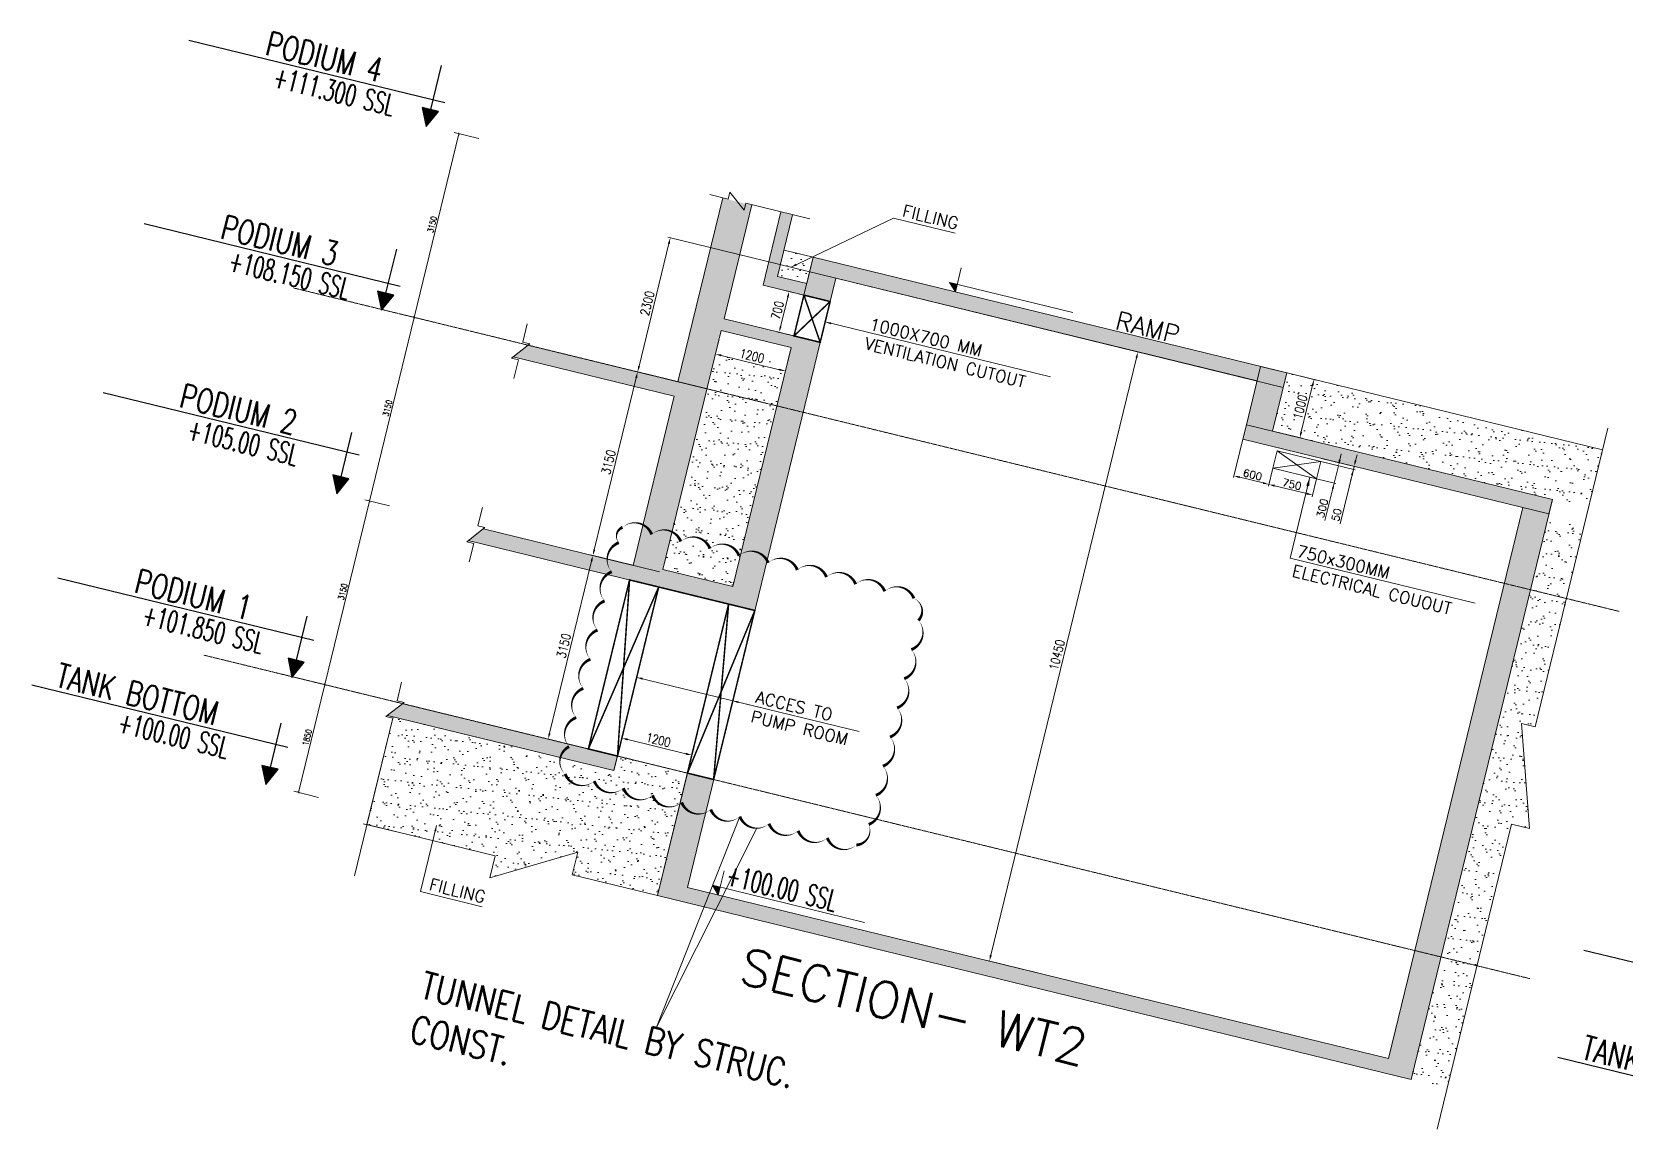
# Model space of a CAD drawing. Header units: millimetres. Extents: x -414464 to 1686, y -90036 to 108605.
# Drawn here: x -47228 to -20676, y 3519 to 21808 of the extents above; entities that cross this region are included whole.
import ezdxf

# ---------------------------------------------------------------- set-up
doc = ezdxf.new("R2010")
doc.units = ezdxf.units.MM
doc.header["$LTSCALE"] = 1000
doc.header["$MEASUREMENT"] = 0
for name, pattern in [('( Hidden )', [0.375, 0.25, -0.125]), ('AUDIT_D_120904163729-0', [0]), ('DASHED', [0.75, 0.5, -0.25]), ('DASHED2', [0.375, 0.25, -0.125])]:
    doc.linetypes.add(name, pattern=pattern)
doc.layers.get('0').update_dxf_attribs({"linetype": 'AUDIT_D_120904163729-0'})
for name, color, linetype, lineweight in [('a-Text', 4, 'Continuous', 0), ('UBSCPL - EL - DUCT', 1, 'Continuous', 18), ('UBSCPL - EL - DUCT TEXT', 1, 'Continuous', 18), ('URJA-PL-SUMP', 34, 'Continuous', 18), ('URJA-PL-UG TANK', 7, 'AUDIT_D_120904163729-0', 18), ('URJA-PL-UGT', 3, 'Continuous', 18), ('URJA-PL-UGT Text', 224, 'Continuous', 18), ('URJA-VENTILATION CUTOUT', 6, 'Continuous', 5), ('URJA-VENTILATION CUTOUT TEXT', 6, 'Continuous', 5)]:
    doc.layers.add(name, color=color, linetype=linetype, lineweight=lineweight)
for name, color, linetype in [('A-WALL HATCH', 8, 'Continuous'), ('B-AR-ANNO-E DECK FLOOR$0$a-text', 4, 'Continuous'), ('LEVEL', 7, 'Continuous')]:
    doc.layers.add(name, color=color, linetype=linetype)
doc.styles.add('B-AR-ANNO-E DECK FLOOR$0$DIMTEXT', font='SIMPLEX.shx', dxfattribs={"width": 0.75})
doc.styles.add('DIM150', font='SIMPLEX.shx', dxfattribs={"width": 0.6})
doc.styles.add('SW-TEXT-1', font='romans.shx')
doc.styles.add('text-cmn', font='romans.shx', dxfattribs={"width": 0.8})
doc.styles.add('URJA', font='romans.shx', dxfattribs={"width": 0.8})
doc.dimstyles.new('DIM 1-50', dxfattribs={"dimscale": 40, "dimtxt": 2.5, "dimasz": 1, "dimexe": 2, "dimexo": 2, "dimtad": 1, "dimdec": 0, "dimdsep": 46, "dimtxsty": 'text-cmn', "dimblk": 'ARCHTICK', "dimcen": 2, "dimclrd": 5, "dimclre": 5, "dimclrt": 7, "dimadec": 0, "dimazin": 0, "dimtfac": 1, "dimtdec": 0, "dimtix": 1, "dimtmove": 0, "dimatfit": 3, "dimfxl": 2, "dimlwd": -1, "dimlwe": -1, "dimarcsym": 0})
doc.dimstyles.new('UBSCPL - DIM', dxfattribs={"dimtxt": 125, "dimasz": 100, "dimexe": 30, "dimexo": 0, "dimgap": 30, "dimtad": 1, "dimdec": 0, "dimzin": 0, "dimdsep": 46, "dimtxsty": 'SW-TEXT-1', "dimcen": 0, "dimdle": 100, "dimclrd": 256, "dimclre": 256, "dimclrt": 256, "dimadec": 0, "dimazin": 0, "dimtfac": 1, "dimtdec": 0, "dimtofl": 0, "dimtmove": 1, "dimatfit": 0, "dimfxl": 1, "dimtolj": 1, "dimtzin": 0, "dimlwd": -1, "dimlwe": -1, "dimarcsym": 1})
doc.dimstyles.new('URJA PL DIM', dxfattribs={"dimtxt": 150, "dimasz": 100, "dimexe": 40, "dimexo": 30, "dimgap": 40, "dimtad": 1, "dimdec": 0, "dimzin": 0, "dimdsep": 46, "dimtxsty": 'URJA', "dimcen": 0.09, "dimclrd": 7, "dimclre": 7, "dimclrt": 7, "dimadec": 0, "dimazin": 0, "dimtfac": 1, "dimtdec": 0, "dimtofl": 0, "dimtmove": 1, "dimatfit": 0, "dimfxl": 1, "dimtolj": 1, "dimtzin": 0, "dimlwd": -1, "dimlwe": -1, "dimarcsym": 0})

# ---------------------------------------------------------------- blocks, each defined once
blk = doc.blocks.new('*D279')
at = {"layer": 'URJA-PL-UGT', "color": 7, "transparency": 16777216}
for p, q in [((-37389, 10037), (-37380, 10075)), ((-36320, 9776), (-37292, 10012)), ((-36223, 9752), (-36214, 9791))]:
    blk.add_line(p, q, dxfattribs=at)
at = {"layer": 'URJA-PL-UGT', "color": 7, "linetype": 'ByBlock', "transparency": 16777216}
for points in [[(-37288, 10029), (-37296, 9996), (-37389, 10036)], [(-36317, 9792), (-36324, 9759), (-36223, 9752)]]:
    blk.add_solid(points, dxfattribs=at)
at = {"layer": 'URJA-PL-UGT', "color": 7, "linetype": 'ByBlock', "transparency": 16777216, "insert": (-36779, 10006), "char_height": 150, "attachment_point": 5, "rotation": 346.2957, "style": 'URJA'}
blk.add_mtext('\\A1;1200', dxfattribs=at)
blk = doc.blocks.new('*D280')
at = {"layer": 'URJA-PL-UGT', "color": 7, "transparency": 16777216}
for p, q in [((-33617, 17652), (-36620, 18384)), ((-37103, 16237), (-36605, 18278)), ((-35738, 15802), (-37165, 16150))]:
    blk.add_line(p, q, dxfattribs=at)
at = {"layer": 'URJA-PL-UGT', "color": 7, "linetype": 'ByBlock', "transparency": 16777216}
for points in [[(-36621, 18281), (-36589, 18274), (-36581, 18375)], [(-37119, 16241), (-37086, 16233), (-37126, 16140)]]:
    blk.add_solid(points, dxfattribs=at)
at = {"layer": 'URJA-PL-UGT', "color": 7, "linetype": 'ByBlock', "transparency": 16777216, "insert": (-36966, 17285), "char_height": 150, "attachment_point": 5, "rotation": 76.2957, "style": 'URJA'}
blk.add_mtext('\\A1;2300', dxfattribs=at)
blk = doc.blocks.new('*D281')
at = {"layer": 'URJA-PL-UGT', "color": 7, "transparency": 16777216}
for p, q in [((-37231, 12923), (-37912, 13089)), ((-37896, 12983), (-38595, 10117)), ((-37219, 9678), (-38658, 10029))]:
    blk.add_line(p, q, dxfattribs=at)
at = {"layer": 'URJA-PL-UGT', "color": 7, "linetype": 'ByBlock', "transparency": 16777216}
for points in [[(-37913, 12987), (-37880, 12979), (-37873, 13080)], [(-38611, 10121), (-38579, 10113), (-38619, 10020)]]:
    blk.add_solid(points, dxfattribs=at)
at = {"layer": 'URJA-PL-UGT', "color": 7, "linetype": 'ByBlock', "transparency": 16777216, "insert": (-38358, 11577), "char_height": 150, "attachment_point": 5, "rotation": 76.2957, "style": 'URJA'}
blk.add_mtext('\\A1;3150', dxfattribs=at)
blk = doc.blocks.new('*D282')
at = {"layer": 'URJA-PL-UGT', "color": 7, "transparency": 16777216}
for p, q in [((-37849, 13177), (-37150, 16043)), ((-35738, 15802), (-37165, 16150)), ((-36763, 12809), (-37911, 13089))]:
    blk.add_line(p, q, dxfattribs=at)
at = {"layer": 'URJA-PL-UGT', "color": 7, "linetype": 'ByBlock', "transparency": 16777216}
for points in [[(-37166, 16047), (-37134, 16039), (-37126, 16140)], [(-37865, 13181), (-37833, 13173), (-37873, 13080)]]:
    blk.add_solid(points, dxfattribs=at)
at = {"layer": 'URJA-PL-UGT', "color": 7, "linetype": 'ByBlock', "transparency": 16777216, "insert": (-37611, 14637), "char_height": 150, "attachment_point": 5, "rotation": 76.2957, "style": 'URJA'}
blk.add_mtext('\\A1;3150', dxfattribs=at)
blk = doc.blocks.new('*D283')
at = {"layer": 'URJA-PL-UGT', "color": 7, "transparency": 16777216}
for p, q in [((-27986, 16279), (-28823, 16483)), ((-28808, 16376), (-31236, 6418)), ((-30461, 6126), (-31299, 6330))]:
    blk.add_line(p, q, dxfattribs=at)
at = {"layer": 'URJA-PL-UGT', "color": 7, "linetype": 'ByBlock', "transparency": 16777216}
for points in [[(-28824, 16380), (-28792, 16372), (-28784, 16473)], [(-31253, 6422), (-31220, 6414), (-31260, 6321)]]:
    blk.add_solid(points, dxfattribs=at)
at = {"layer": 'URJA-PL-UGT', "color": 7, "linetype": 'ByBlock', "transparency": 16777216, "insert": (-30134, 11424), "char_height": 150, "attachment_point": 5, "rotation": 76.2957, "style": 'URJA'}
blk.add_mtext('\\A1;10450', dxfattribs=at)
blk = doc.blocks.new('*D284')
at = {"layer": 'URJA-PL-UGT', "color": 7, "transparency": 16777216}
for p, q in [((-34623, 17383), (-34742, 16897)), ((-34383, 17427), (-34639, 17489)), ((-34549, 16747), (-34804, 16809))]:
    blk.add_line(p, q, dxfattribs=at)
at = {"layer": 'URJA-PL-UGT', "color": 7, "linetype": 'ByBlock', "transparency": 16777216}
for points in [[(-34640, 17387), (-34607, 17379), (-34600, 17480)], [(-34758, 16901), (-34726, 16893), (-34766, 16800)]]:
    blk.add_solid(points, dxfattribs=at)
at = {"layer": 'URJA-PL-UGT', "color": 7, "linetype": 'ByBlock', "transparency": 16777216, "insert": (-34794, 17167), "char_height": 150, "attachment_point": 5, "rotation": 76.2957, "style": 'URJA'}
blk.add_mtext('\\A1;700', dxfattribs=at)
blk = doc.blocks.new('*D285')
at = {"layer": 'URJA-PL-UGT', "color": 7, "transparency": 16777216}
for p, q in [((-35772, 16668), (-35838, 16399)), ((-34574, 16516), (-34672, 16115)), ((-35731, 16414), (-34759, 16177))]:
    blk.add_line(p, q, dxfattribs=at)
at = {"layer": 'URJA-PL-UGT', "color": 7, "linetype": 'ByBlock', "transparency": 16777216}
for points in [[(-35727, 16430), (-35735, 16398), (-35828, 16438)], [(-34755, 16193), (-34763, 16161), (-34662, 16154)]]:
    blk.add_solid(points, dxfattribs=at)
at = {"layer": 'URJA-PL-UGT', "color": 7, "linetype": 'ByBlock', "transparency": 16777216, "insert": (-35218, 16407), "char_height": 150, "attachment_point": 5, "rotation": 346.2957, "style": 'URJA'}
blk.add_mtext('\\A1;1200', dxfattribs=at)
blk = doc.blocks.new('*D262')
at = {"layer": 'UBSCPL - EL - DUCT TEXT', "transparency": 16777216}
for p, q in [((-26535, 14535), (-26608, 14236)), ((-25807, 14358), (-25880, 14058)), ((-26504, 14242), (-25970, 14111))]:
    blk.add_line(p, q, dxfattribs=at)
at = {"layer": 'UBSCPL - EL - DUCT TEXT', "linetype": 'Continuous', "transparency": 16777216}
for points in [[(-26500, 14258), (-26508, 14225), (-26601, 14265)], [(-25966, 14128), (-25974, 14095), (-25872, 14088)]]:
    blk.add_solid(points, dxfattribs=at)
at = {"layer": 'UBSCPL - EL - DUCT TEXT', "linetype": 'Continuous', "transparency": 16777216, "insert": (-26215, 14266), "char_height": 125, "attachment_point": 5, "rotation": 346.2957, "style": 'SW-TEXT-1'}
blk.add_mtext('\\A1;750', dxfattribs=at)
blk = doc.blocks.new('*D263')
at = {"layer": 'UBSCPL - EL - DUCT TEXT', "transparency": 16777216}
for p, q in [((-27035, 15018), (-27191, 14378)), ((-26698, 14289), (-27087, 14384)), ((-26535, 14535), (-26608, 14236))]:
    blk.add_line(p, q, dxfattribs=at)
at = {"layer": 'UBSCPL - EL - DUCT TEXT', "linetype": 'Continuous', "transparency": 16777216}
for points in [[(-27083, 14400), (-27091, 14368), (-27184, 14407)], [(-26694, 14305), (-26702, 14273), (-26601, 14265)]]:
    blk.add_solid(points, dxfattribs=at)
at = {"layer": 'UBSCPL - EL - DUCT TEXT', "linetype": 'Continuous', "transparency": 16777216, "insert": (-26871, 14426), "char_height": 125, "attachment_point": 5, "rotation": 346.2957, "style": 'SW-TEXT-1'}
blk.add_mtext('\\A1;600', dxfattribs=at)
blk = doc.blocks.new('*D264')
at = {"layer": 'UBSCPL - EL - DUCT TEXT', "transparency": 16777216}
for p, q in [((-25736, 14649), (-25161, 14509)), ((-25724, 14698), (-25150, 14558)), ((-25155, 14662), (-25131, 14759)), ((-25412, 13609), (-25191, 14516)), ((-25214, 14419), (-25238, 14322)), ((-25191, 14516), (-25179, 14565))]:
    blk.add_line(p, q, dxfattribs=at)
at = {"layer": 'UBSCPL - EL - DUCT TEXT', "linetype": 'Continuous', "transparency": 16777216}
for points in [[(-25171, 14666), (-25139, 14658), (-25179, 14565)], [(-25231, 14423), (-25198, 14415), (-25191, 14516)]]:
    blk.add_solid(points, dxfattribs=at)
at = {"layer": 'UBSCPL - EL - DUCT TEXT', "linetype": 'Continuous', "transparency": 16777216, "insert": (-25471, 13758), "char_height": 125, "attachment_point": 5, "rotation": 76.2957, "style": 'SW-TEXT-1'}
blk.add_mtext('\\A1;50', dxfattribs=at)
blk = doc.blocks.new('*D265')
at = {"layer": 'UBSCPL - EL - DUCT TEXT', "transparency": 16777216}
for p, q in [((-25736, 14649), (-25412, 14570)), ((-25417, 14675), (-25394, 14772)), ((-25807, 14358), (-25483, 14279)), ((-25441, 14577), (-25512, 14286)), ((-25665, 13661), (-25512, 14286)), ((-25536, 14189), (-25560, 14092))]:
    blk.add_line(p, q, dxfattribs=at)
at = {"layer": 'UBSCPL - EL - DUCT TEXT', "linetype": 'Continuous', "transparency": 16777216}
for points in [[(-25434, 14678), (-25401, 14671), (-25441, 14577)], [(-25552, 14193), (-25520, 14185), (-25512, 14286)]]:
    blk.add_solid(points, dxfattribs=at)
at = {"layer": 'UBSCPL - EL - DUCT TEXT', "linetype": 'Continuous', "transparency": 16777216, "insert": (-25709, 13868), "char_height": 125, "attachment_point": 5, "rotation": 76.2957, "style": 'SW-TEXT-1'}
blk.add_mtext('\\A1;300', dxfattribs=at)
blk = doc.blocks.new('*D266')
at = {"layer": 'URJA-PL-UGT', "color": 7, "transparency": 16777216}
for p, q in [((-26273, 16118), (-25808, 16005)), ((-26061, 15140), (-25871, 15917)), ((-26510, 15147), (-26045, 15033))]:
    blk.add_line(p, q, dxfattribs=at)
at = {"layer": 'URJA-PL-UGT', "color": 7, "linetype": 'ByBlock', "transparency": 16777216}
for points in [[(-25887, 15921), (-25855, 15913), (-25847, 16014)], [(-26077, 15144), (-26044, 15136), (-26084, 15043)]]:
    blk.add_solid(points, dxfattribs=at)
at = {"layer": 'URJA-PL-UGT', "color": 7, "linetype": 'ByBlock', "transparency": 16777216, "insert": (-26078, 15556), "char_height": 150, "attachment_point": 5, "rotation": 76.2957, "style": 'URJA'}
blk.add_mtext('\\A1;1000', dxfattribs=at)
blk = doc.blocks.new('_ArchTick')
at = {"color": 0, "linetype": 'ByBlock', "const_width": 0.15}
blk.add_lwpolyline([(-0.5, -0.5), (0.5, 0.5)], dxfattribs=at)
blk = doc.blocks.new('*D267')
at = {"layer": 'URJA-PL-SUMP', "color": 5, "transparency": 16777216}
for p, q in [((-42344, 10928), (-42783, 9131)), ((-42011, 10847), (-42422, 10947)), ((-42449, 9049), (-42860, 9150))]:
    blk.add_line(p, q, dxfattribs=at)
at = {"layer": 'URJA-PL-SUMP', "color": 5, "transparency": 16777216, "xscale": 40, "yscale": 40, "zscale": 40}
for p, rotation in [((-42344, 10928), 76.29574198095466), ((-42783, 9131), 256.2957419809547)]:
    blk.add_blockref('_ArchTick', p, dxfattribs=dict(at, rotation=rotation))
at = {"layer": 'URJA-PL-SUMP', "color": 7, "transparency": 16777216, "insert": (-42636, 10047), "char_height": 100, "attachment_point": 5, "rotation": 76.2957, "style": 'text-cmn'}
blk.add_mtext('1850', dxfattribs=at)
blk = doc.blocks.new('*D268')
at = {"layer": 'URJA-PL-SUMP', "color": 5, "transparency": 16777216}
for p, q in [((-42344, 10928), (-41598, 13988)), ((-41265, 13907), (-41676, 14007)), ((-42011, 10847), (-42422, 10947))]:
    blk.add_line(p, q, dxfattribs=at)
at = {"layer": 'URJA-PL-SUMP', "color": 5, "transparency": 16777216, "xscale": 40, "yscale": 40, "zscale": 40}
for p, rotation in [((-41598, 13988), 76.29574198095467), ((-42344, 10928), 256.2957419809547)]:
    blk.add_blockref('_ArchTick', p, dxfattribs=dict(at, rotation=rotation))
at = {"layer": 'URJA-PL-SUMP', "color": 7, "transparency": 16777216, "insert": (-42044, 12476), "char_height": 100, "attachment_point": 5, "rotation": 76.2957, "style": 'text-cmn'}
blk.add_mtext('3150', dxfattribs=at)
blk = doc.blocks.new('*D269')
at = {"layer": 'URJA-PL-SUMP', "color": 5, "transparency": 16777216}
for p, q in [((-40852, 17049), (-41598, 13988)), ((-40519, 16967), (-40930, 17068)), ((-41265, 13907), (-41676, 14007))]:
    blk.add_line(p, q, dxfattribs=at)
at = {"layer": 'URJA-PL-SUMP', "color": 5, "transparency": 16777216, "xscale": 40, "yscale": 40, "zscale": 40}
for p, rotation in [((-40852, 17049), 76.29574198095466), ((-41598, 13988), 256.2957419809547)]:
    blk.add_blockref('_ArchTick', p, dxfattribs=dict(at, rotation=rotation))
at = {"layer": 'URJA-PL-SUMP', "color": 7, "transparency": 16777216, "insert": (-41298, 15536), "char_height": 100, "attachment_point": 5, "rotation": 76.2957, "style": 'text-cmn'}
blk.add_mtext('3150', dxfattribs=at)
blk = doc.blocks.new('*D270')
at = {"layer": 'URJA-PL-SUMP', "color": 5, "transparency": 16777216}
for p, q in [((-40852, 17049), (-40106, 20109)), ((-39772, 20028), (-40183, 20128)), ((-40519, 16967), (-40930, 17068))]:
    blk.add_line(p, q, dxfattribs=at)
at = {"layer": 'URJA-PL-SUMP', "color": 5, "transparency": 16777216, "xscale": 40, "yscale": 40, "zscale": 40}
for p, rotation in [((-40106, 20109), 76.29574198095467), ((-40852, 17049), 256.2957419809547)]:
    blk.add_blockref('_ArchTick', p, dxfattribs=dict(at, rotation=rotation))
at = {"layer": 'URJA-PL-SUMP', "color": 7, "transparency": 16777216, "insert": (-40552, 18597), "char_height": 100, "attachment_point": 5, "rotation": 76.2957, "style": 'text-cmn'}
blk.add_mtext('3150', dxfattribs=at)

msp = doc.modelspace()

# ---------------------------------------------------------------- hatches: boundary and pattern name
at = {"layer": 'A-WALL HATCH'}
h = msp.add_hatch(dxfattribs=at)
h.set_pattern_fill('ANSI31', color=256)
h.set_pattern_definition([(31.29574198, (-183768.23306, -166237.52254), (-0.06493195126, 0.106812179574), [])])
h.paths.add_polyline_path([(-34543.2, 18752.5), (-34737.5, 18799.9), (-35033.6, 17585.5), (-34353.5, 17419.7), (-34306.1, 17614), (-34791.9, 17732.5)])
at = {"layer": 'LEVEL'}
for points in [[(-40717.9, 20547.4), (-40447.1, 20481.4), (-40652.3, 20228.1)], [(-41463.9, 17487), (-41193.1, 17421), (-41398.3, 17167.7)], [(-42209.8, 14426.6), (-41939.1, 14360.6), (-42144.3, 14107.3)], [(-42955.8, 11366.2), (-42685.1, 11300.2), (-42890.2, 11046.9)], [(-43390.8, 9582.3), (-43120.1, 9516.3), (-43325.2, 9263)]]:
    msp.add_hatch(color=2, dxfattribs=at).paths.add_polyline_path(points)
at = {"layer": 'URJA-PL-UG TANK', "linetype": 'ByBlock'}
h = msp.add_hatch(color=8, dxfattribs=at)
h.dxf.hatch_style = 1
h.paths.add_polyline_path([(-34353.5, 17419.7), (-33916.3, 17313.1), (-33821.6, 17701.7), (-26361.2, 15882.5), (-26301.9, 16125.3), (-34199.5, 18051.2)])
h.paths.add_polyline_path([(-34082.2, 16633), (-34519.4, 16739.6), (-35538.1, 12562), (-36703.9, 12846.3), (-35732.6, 16829.6), (-34566.7, 16545.3), (-34519.4, 16739.6), (-35685.2, 17023.9), (-35223.2, 18918.3), (-35709, 19036.8), (-36455.3, 15976.5), (-38952.1, 16585.4), (-39204.1, 16389.5), (-36514.5, 15733.7), (-37201.5, 12916.2), (-39698.4, 13525.1), (-39950.4, 13329.2), (-35609.1, 12270.6), (-35172, 12164)])
h = msp.add_hatch(color=8, dxfattribs=at)
h.dxf.hatch_style = 1
h.paths.add_polyline_path([(-31925, 17632.9), (-31796.3, 17601.5), (-31827.7, 17472.8)])
h = msp.add_hatch(color=8, dxfattribs=at)
h.dxf.hatch_style = 1
h.paths.add_polyline_path([(-26739.1, 16232), (-26976, 15260.4), (-26538.9, 15153.8), (-26301.9, 16125.3)])
h.paths.add_polyline_path([(-26976, 15260.4), (-21870.6, 14015.5), (-21929.9, 13772.6), (-27035.3, 15017.5)])
h = msp.add_hatch(color=8, dxfattribs=at)
h.dxf.hatch_style = 1
h.paths.add_polyline_path([(-21929.9, 13772.6), (-22367.1, 13879.2), (-24309.7, 5912.6), (-23872.5, 5806)])
h = msp.add_hatch(color=8, dxfattribs=at)
h.dxf.hatch_style = 1
h.paths.add_polyline_path([(-37521.2, 9494.5), (-37462, 9737.4), (-41046.1, 10611.4), (-41298.1, 10415.5)])
h = msp.add_hatch(color=8, dxfattribs=at)
h.dxf.hatch_style = 1
h.paths.add_polyline_path([(-23872.5, 5806), (-24309.7, 5912.6), (-24605.9, 4698.2), (-32642.4, 6657.9), (-32865.8, 6712.4), (-36297.3, 7549.2), (-35859, 9346.5), (-36296.2, 9453.1), (-36793.7, 7412.9), (-24227.9, 4348.7)])
h = msp.add_hatch(color=8, dxfattribs=at)
h.dxf.hatch_style = 1
h.paths.add_polyline_path([(-35878.4, 7583.4), (-35749.6, 7552), (-35781, 7423.3)])
at = {"layer": 'URJA-PL-UGT'}
h = msp.add_hatch(dxfattribs=at)
h.set_pattern_fill('AR-SAND', color=31, scale=150, angle=-13.70426)
h.set_pattern_definition([(23.79574, (-32243.82, 59036.83), (59.2927, 283.0341), [0, -228, 0, -255, 0, -243.75]), (353.7957, (-32243.82, 59036.83), (358.1984, 348.3788), [0, -123, 0, -205.5, 0, -78.75]), (313.79574, (-32423.07, 59080.54), (454.0241, -109.8412), [0, -75, 0, -270, 0, -352.5]), (303.7957, (-32423.07, 59080.54), (469.2716, 21.076), [0, -37.5, 0, -177, 0, -202.5])])
h.paths.add_polyline_path([(-34199.5, 18051.2), (-34685.3, 18169.6), (-34791.9, 17732.5), (-34306.1, 17614)])
h = msp.add_hatch(dxfattribs=at)
h.set_pattern_fill('AR-SAND', color=31, scale=150, angle=-13.70426)
h.set_pattern_definition([(23.79574, (-34682.03, 179855.26), (59.29267, 283.03407), [0, -228, 0, -255, 0, -243.75]), (353.79574, (-34682.03, 179855.26), (358.1984, 348.3788), [0, -123, 0, -205.5, 0, -78.75]), (313.79574, (-34861.28, 179898.97), (454.02415, -109.84117), [0, -75, 0, -270, 0, -352.5]), (303.79574, (-34861.28, 179898.97), (469.2716, 21.076), [0, -37.5, 0, -177, 0, -202.5])])
h.paths.add_polyline_path([(-35803.6, 16538.2), (-34637.8, 16253.9), (-35538.1, 12562), (-36703.9, 12846.3)])
h = msp.add_hatch(dxfattribs=at)
h.set_pattern_fill('AR-SAND', color=31, scale=150, angle=-13.70426)
h.set_pattern_definition([(23.79574, (4461.34, 225883.35), (59.29267, 283.03407), [0, -228, 0, -255, 0, -243.75]), (353.79574, (4461.34, 225883.35), (358.1984, 348.3788), [0, -123, 0, -205.5, 0, -78.75]), (313.79574, (4282.1, 225927.06), (454.02415, -109.84117), [0, -75, 0, -270, 0, -352.5]), (303.79574, (4282.1, 225927.06), (469.2716, 21.07605), [0, -37.5, 0, -177, 0, -202.5])])
h.paths.add_polyline_path([(-26538.9, 15153.8), (-21273, 13869.7), (-21036.1, 14841.3), (-26301.9, 16125.3)])
h = msp.add_hatch(dxfattribs=at)
h.set_pattern_fill('AR-SAND', color=31, scale=150, angle=-13.70426)
h.set_pattern_definition([(23.79574, (4390.26, 225591.9), (59.29267, 283.03407), [0, -228, 0, -255, 0, -243.75]), (353.79574, (4390.26, 225591.9), (358.1984, 348.3788), [0, -123, 0, -205.5, 0, -78.75]), (313.79574, (4211.02, 225635.6), (454.02415, -109.84117), [0, -75, 0, -270, 0, -352.5]), (303.79574, (4211, 225635.6), (469.2716, 21.07605), [0, -37.5, 0, -177, 0, -202.5])])
h.paths.add_polyline_path([(-21344.1, 13578.3), (-21941.7, 13724), (-24227.9, 4348.7), (-23630.3, 4203), (-22557.5, 8602.2), (-22255.3, 8528.6), (-22390.4, 10279.4), (-22162.1, 10223.7)])
h = msp.add_hatch(dxfattribs=at)
h.set_pattern_fill('AR-SAND', color=31, scale=150, angle=-13.70426)
h.set_pattern_definition([(23.795742, (3420441.28, 8587045.1), (59.2926684, 283.0340695), [0, -228, 0, -255, 0, -243.75]), (353.795742, (3420441.3, 8587045.1), (358.198418, 348.378815), [0, -123, 0, -205.5, 0, -78.75]), (313.795742, (3420262.03, 8587088.82), (454.024148, -109.841172), [0, -75, 0, -270, 0, -352.5]), (303.795742, (3420262.03, 8587088.8), (469.271574, 21.076046), [0, -37.5, 0, -177, 0, -202.5])])
edge = h.paths.add_edge_path()
edge.add_line((-40540.6, 10230.8), (-37521.2, 9494.5))
edge.add_line((-37521.2, 9494.5), (-37462, 9737.4))
edge.add_line((-37462, 9737.4), (-36296.2, 9453.1))
edge.add_line((-36296.2, 9453.1), (-36793.7, 7412.9))
edge.add_line((-36793.7, 7412.9), (-38215.4, 7759.6))
edge.add_line((-38215.4, 7759.6), (-38123.2, 8137.9))
edge.add_line((-38123.2, 8137.9), (-39593.2, 7705.4))
edge.add_line((-39593.2, 7705.4), (-39503.4, 8073.7))
edge.add_line((-39503.4, 8073.7), (-41640, 8594.7))
edge.add_line((-41640, 8594.7), (-41201.7, 10392))

# ---------------------------------------------------------------- linework, layer by layer
at = {"layer": 'LEVEL', "color": 2}
for p, q in [((-40339.4, 20625.3), (-44607.8, 21665.8)), ((-40403.6, 21248.3), (-40582.5, 20514.4)), ((-41085.4, 17564.9), (-45353.8, 18605.4)), ((-41149.6, 18187.9), (-41328.5, 17454)), ((-41771, 14752.1), (-46039.4, 15792.6)), ((-41895.6, 15127.5), (-42074.5, 14393.6)), ((-42524.1, 11662.6), (-46792.5, 12703)), ((-42641.6, 12067.1), (-42820.4, 11333.2)), ((-42959.1, 9878.6), (-47227.5, 10919.1)), ((-43076.6, 10283.2), (-43255.5, 9549.3)), ((-17080.5, 5458.1), (-21349, 6498.5)), ((-17515.6, 3674.2), (-21784, 4714.6))]:
    msp.add_line(p, q, dxfattribs=at)
for points in [[(-40447.1, 20481.4), (-40717.9, 20547.4), (-40652.3, 20228.1)], [(-41193.1, 17421), (-41463.9, 17487), (-41398.3, 17167.7)], [(-41939.1, 14360.6), (-42209.8, 14426.6), (-42144.3, 14107.3)], [(-42685.1, 11300.2), (-42955.8, 11366.2), (-42890.2, 11046.9)], [(-43120.1, 9516.3), (-43390.8, 9582.3), (-43325.2, 9263)]]:
    msp.add_lwpolyline(points, close=True, dxfattribs=at)
at = {"layer": 'UBSCPL - EL - DUCT', "linetype": 'Continuous', "elevation": 3}
msp.add_lwpolyline([(-26535.3, 14535.4), (-25806.6, 14357.7), (-25735.6, 14649.1), (-26464.2, 14826.8)], close=True, dxfattribs=at)
for points in [[(-25735.6, 14649.1), (-26535.3, 14535.4)], [(-26464.2, 14826.8), (-25806.6, 14357.7)]]:
    msp.add_lwpolyline(points, dxfattribs=at)
at = {"layer": 'URJA-PL-SUMP', "color": 7, "elevation": 3}
msp.add_lwpolyline([(-20948.3, 15201.1), (-22162.1, 10223.7), (-22390.4, 10279.4), (-22255.3, 8528.6), (-22557.5, 8602.2), (-23797, 3519.2)], dxfattribs=at)
at = {"layer": 'URJA-PL-UG TANK', "color": 8, "linetype": '( Hidden )', "ltscale": 0.05}
for p, q in [((-20756.7, 12148.4), (-42868.6, 17540.5)), ((-22249.3, 6027.8), (-44361.2, 11419.8))]:
    msp.add_line(p, q, dxfattribs=at)
at = {"layer": 'URJA-PL-UG TANK', "color": 8, "linetype": 'ByBlock'}
for points, elevation in [([(-31729.7, 17874.8), (-31827.7, 17472.8), (-31925, 17632.9), (-29870.6, 17132)], -3), ([(-31925, 17632.9), (-31796.3, 17601.5), (-31827.7, 17472.8), (-31925, 17632.9)], -3), ([(-35683, 7825.2), (-35781, 7423.3), (-35878.4, 7583.4), (-33342.6, 6965.1)], 3), ([(-35878.4, 7583.4), (-35749.6, 7552), (-35781, 7423.3), (-35878.4, 7583.4)], 3)]:
    msp.add_lwpolyline(points, dxfattribs=dict(at, elevation=elevation))
at = {"layer": 'URJA-PL-UGT', "linetype": 'ByBlock'}
msp.add_line((-36297.3, 7549.2), (-24605.9, 4698.2), dxfattribs=at)
at = {"layer": 'URJA-PL-UGT', "color": 251, "linetype": 'ByBlock', "elevation": 3}
for points in [[(-35924.4, 19097.1), (-35616.1, 19021.9), (-35587.7, 19138.1), (-35351.7, 18834.4), (-35323.4, 18950.5), (-34256.5, 18690.4)], [(-41703.5, 8610.2), (-40978.9, 8433.5), (-39503.4, 8073.7), (-39593.2, 7705.4), (-38123.2, 8137.9), (-38215.4, 7759.6), (-36793.7, 7412.9)]]:
    msp.add_lwpolyline(points, dxfattribs=at)
at = {"layer": 'URJA-PL-UGT', "linetype": 'ByBlock'}
for points, elevation in [([(-35707.2, 19044.1), (-36455.3, 15976.5)], 3), ([(-35685.2, 17023.9), (-35221.4, 18925.7)], 3), ([(-35033.6, 17585.5), (-34735.7, 18807.2)], 3), ([(-34791.9, 17732.5), (-34541.4, 18759.8)], 3), ([(-34199.5, 18051.2), (-34519.4, 16739.6)], 3), ([(-34199.5, 18051.2), (-34306.1, 17614)], 3), ([(-21036.1, 14841.3), (-34199.5, 18051.2), (-34258.8, 17808.3)], -3), ([(-36297.3, 7549.2), (-33821.6, 17701.7)], 3), ([(-34353.5, 17419.7), (-35033.6, 17585.5)], 3), ([(-34306.1, 17614), (-34791.9, 17732.5)], 3), ([(-33821.6, 17701.7), (-26798.4, 15989.1)], -3), ([(-34353.5, 17419.7), (-34472, 16933.9)], 3), ([(-34353.5, 17419.7), (-34472, 16933.9)], 3), ([(-34519.4, 16739.6), (-35685.2, 17023.9)], 3), ([(-36703.9, 12846.3), (-35732.6, 16829.6)], -3), ([(-34566.7, 16545.3), (-35732.6, 16829.6)], 3), ([(-34566.7, 16545.3), (-35538.1, 12562)], 3), ([(-36514.5, 15733.7), (-37201.5, 12916.2)], 3), ([(-24605.9, 4698.2), (-22367.1, 13879.2)], 3), ([(-24227.9, 4348.7), (-21870.6, 14015.5)], 3), ([(-37260.7, 12673.3), (-37947.8, 9855.9)], 3), ([(-37521.2, 9494.5), (-36775, 12554.9)], 3), ([(-35609.1, 12270.6), (-36793.7, 7412.9)], 3), ([(-36793.7, 7412.9), (-24227.9, 4348.7)], 3)]:
    msp.add_lwpolyline(points, dxfattribs=dict(at, elevation=elevation))
at = {"layer": 'URJA-PL-UGT', "color": 31, "elevation": 3}
for points in [[(-34199.5, 18051.2), (-34685.3, 18169.6)], [(-40540.6, 10230.8), (-37521.2, 9494.5), (-37462, 9737.4), (-36296.2, 9453.1), (-36793.7, 7412.9), (-38215.4, 7759.6), (-38123.2, 8137.9), (-39593.2, 7705.4), (-39503.4, 8073.7), (-41640, 8594.7), (-41201.7, 10392)], [(-40978.9, 8433.5), (-41703.5, 8610.2)]]:
    msp.add_lwpolyline(points, dxfattribs=at)
at = {"layer": 'URJA-PL-UGT', "linetype": 'ByBlock'}
for points in [[(-26361.2, 15882.5), (-33821.6, 17701.7)], [(-36455.3, 15976.5), (-38952.1, 16585.4)], [(-36514.5, 15733.7), (-39204.1, 16389.5)], [(-35609.1, 12270.6), (-39950.4, 13329.2)], [(-37201.5, 12916.2), (-39698.4, 13525.1)], [(-35538.1, 12562), (-36703.9, 12846.3)], [(-41298.1, 10415.5), (-37521.2, 9494.5)], [(-41046.1, 10611.4), (-37462, 9737.4)]]:
    msp.add_lwpolyline(points, dxfattribs=at)
at = {"layer": 'URJA-PL-UGT', "color": 251, "linetype": 'ByBlock'}
for points in [[(-38967.2, 16942.1), (-39042.4, 16633.8), (-38926.3, 16605.5), (-39229.9, 16369.4), (-39113.8, 16341.1), (-39189, 16032.8)], [(-39713.5, 13881.8), (-39788.7, 13573.5), (-39672.6, 13545.2), (-39976.2, 13309.1), (-39860.1, 13280.8), (-39935.3, 12972.5)], [(-41061.2, 10968.1), (-41136.4, 10659.8), (-41020.3, 10631.5), (-41323.9, 10395.5), (-41207.8, 10367.1), (-41848.7, 7738.7)]]:
    msp.add_lwpolyline(points, dxfattribs=at)
at = {"layer": 'URJA-PL-UGT', "linetype": 'ByBlock', "elevation": 3}
for points in [[(-26739.1, 16232), (-26976, 15260.4), (-26538.9, 15153.8), (-26301.9, 16125.3)], [(-26976, 15260.4), (-21870.6, 14015.5), (-21929.9, 13772.6), (-27035.3, 15017.5)]]:
    msp.add_lwpolyline(points, close=True, dxfattribs=at)
at = {"layer": 'URJA-PL-UGT', "color": 2}
msp.add_lwpolyline([(-37377.7, 13549.5, 0, 50, -0.5205671), (-36891.9, 13431.1, 0, 50, -0.5205671), (-36406.1, 13312.6, 0, 50, -0.5205671), (-35920.4, 13194.2, 0, 50, -0.5205671), (-35434.6, 13075.7, 0, 50, -0.5205671), (-34948.8, 12957.3, 0, 50, -0.5205671), (-34463.1, 12838.8, 0, 50, -0.5205671), (-33977.3, 12720.4, 0, 50, -0.5205671), (-33491.5, 12601.9, 0, 50, -0.5205671), (-33005.8, 12483.4, 0, 50, -0.5205671), (-32520, 12365, 0, 50, -0.5205671), (-32443.8, 11997.6, 0, 50, -0.5205671), (-32562.3, 11511.8, 0, 50, -0.5205671), (-32680.7, 11026, 0, 50, -0.5205671), (-32799.2, 10540.3, 0, 50, -0.5205671), (-32917.6, 10054.5, 0, 50, -0.5205671), (-33036.1, 9568.7, 0, 50, -0.5205671), (-33154.5, 9083, 0, 50, -0.5205671), (-33273, 8597.2, 0, 50, -0.5205671), (-33478.6, 8254.7, 0, 50, -0.5205671), (-33964.3, 8373.2, 0, 50, -0.5205671), (-34450.1, 8491.6, 0, 50, -0.5205671), (-34935.8, 8610.1, 0, 50, -0.5205671), (-35421.6, 8728.5, 0, 50, -0.5205671), (-35907.4, 8847, 0, 50, -0.5205671), (-36393.1, 8965.4, 0, 50, -0.5205671), (-36878.9, 9083.9, 0, 50, -0.5205671), (-37364.7, 9202.4, 0, 50, -0.5205671), (-37850.4, 9320.8, 0, 50, -0.5205671), (-38336.2, 9439.3, 0, 50, -0.5205671), (-38269.1, 9893.8, 0, 50, -0.5205671), (-38150.7, 10379.6, 0, 50, -0.5205671), (-38032.2, 10865.3, 0, 50, -0.5205671), (-37913.7, 11351.1, 0, 50, -0.5205671), (-37795.3, 11836.9, 0, 50, -0.5205671), (-37676.8, 12322.6, 0, 50, -0.5205671), (-37558.4, 12808.4, 0, 50, -0.5205671), (-37439.9, 13294.2, 0, 50, -0.5205671)], format="xyseb", close=True, dxfattribs=at)
at = {"layer": 'URJA-PL-UGT', "color": 5, "linetype": 'DASHED2', "ltscale": 1000, "const_width": 25}
msp.add_lwpolyline([(-37260.7, 12673.3), (-36775, 12554.9), (-37462, 9737.4), (-37947.8, 9855.9)], close=True, dxfattribs=at)
for points in [[(-36775, 12554.9), (-37947.8, 9855.9)], [(-37260.7, 12673.3), (-37462, 9737.4)]]:
    msp.add_lwpolyline(points, dxfattribs=at)
at = {"layer": 'URJA-PL-UGT', "color": 5, "linetype": 'DASHED2', "ltscale": 1000, "const_width": 25, "elevation": 3}
for points in [[(-36775, 12554.9), (-35172, 12164)], [(-35609.1, 12270.6), (-35859, 9346.5)], [(-35172, 12164), (-36296.2, 9453.1)]]:
    msp.add_lwpolyline(points, dxfattribs=at)
msp.add_lwpolyline([(-35609.1, 12270.6), (-35172, 12164), (-35859, 9346.5), (-36296.2, 9453.1)], close=True, dxfattribs=at)
at = {"layer": 'URJA-PL-UGT', "color": 2}
msp.add_lwpolyline([(-35421.6, 8728.5), (-36813.7, 5219.9), (-35137.3, 8534.2)], dxfattribs=at)
at = {"layer": 'URJA-VENTILATION CUTOUT', "linetype": 'DASHED', "ltscale": 200, "const_width": 25, "elevation": 3}
for points in [[(-33916.3, 17313.1), (-34082.2, 16633), (-34519.4, 16739.6), (-34353.5, 17419.7), (-33916.3, 17313.1)], [(-33916.3, 17313.1), (-34519.4, 16739.6)], [(-34353.5, 17419.7), (-34082.2, 16633)]]:
    msp.add_lwpolyline(points, dxfattribs=at)

# ---------------------------------------------------------------- texts
at = {"layer": 'a-Text', "char_height": 350, "width": 4134.972, "attachment_point": 1, "rotation": 346.30163, "style": 'DIM150'}
for s, insert in [('+111.300 SSL', (-43144.3, 21232.8)), ('+108.150 SSL', (-43890.2, 18172.4)), ('+105.00 SSL', (-44575.9, 15359.6)), ('+101.850 SSL', (-45328.9, 12270.1)), ('+100.00 SSL', (-45735.2, 10479.1)), ('+100.00 SSL', (-35592.8, 7932.5))]:
    msp.add_mtext(s, dxfattribs=dict(at, insert=insert))
at = {"layer": 'B-AR-ANNO-E DECK FLOOR$0$a-text', "extrusion": (0.000340525, 0.001397, 0.999999), "char_height": 400, "width": 10682.306, "attachment_point": 5, "text_direction": (0.971554, -0.236818, 0), "style": 'B-AR-ANNO-E DECK FLOOR$0$DIMTEXT'}
for s, insert in [('PODIUM 4', (-42346.2, 21391.1)), ('PODIUM 3', (-43092.2, 18330.7)), ('PODIUM 2', (-43777.8, 15517.9)), ('PODIUM 1', (-44530.9, 12428.4)), ('TANK BOTTOM', (-45467.7, 10766.8)), ('TANK BOTTOM', (-20024.1, 4562.3))]:
    msp.add_mtext(s, dxfattribs=dict(at, insert=insert))
at = {"layer": 'UBSCPL - EL - DUCT TEXT', "linetype": 'Continuous', "insert": (-26104.8, 13257, 3), "char_height": 200, "width": 5649.175, "attachment_point": 1, "rotation": 346.29574, "style": 'SW-TEXT-1'}
msp.add_mtext('{\\Fsimplex|c0;750x300MM\\PELECTRICAL COUOUT}', dxfattribs=at)
at = {"layer": 'URJA-PL-SUMP', "color": 2, "insert": (-40671.6, 6148.5), "char_height": 450, "attachment_point": 1, "rotation": 346.29574, "style": 'text-cmn'}
msp.add_mtext_dynamic_manual_height_columns('TUNNEL DETAIL BY STRUC. CONST.', width=7619.129, gutter_width=6000, heights=[0], dxfattribs=at)
at = {"layer": 'URJA-PL-UGT', "color": 5, "linetype": 'ByBlock', "insert": (-35129.4, 10825.9), "char_height": 200, "width": 2322.948, "attachment_point": 1, "rotation": 346.29574, "style": 'SW-TEXT-1'}
msp.add_mtext('ACCES TO PUMP ROOM', dxfattribs=at)
at = {"layer": 'URJA-PL-UGT Text', "color": 7, "ltscale": 1.5, "char_height": 200, "width": 5649.175, "attachment_point": 1, "rotation": 346.29574, "style": 'SW-TEXT-1'}
for insert in [(-32681.3, 18931.8, -1.8), (-40569.9, 7705.6, -1.8)]:
    msp.add_mtext('FILLING ', dxfattribs=dict(at, insert=insert))
at = {"layer": 'URJA-PL-UGT Text', "color": 0, "ltscale": 1.5, "attachment_point": 1, "rotation": 346.29574, "style": 'SW-TEXT-1'}
for s, insert, char_height, width in [('RAMP', (-29106.9, 17152, -3), 300, 925.294), ('SECTION- WT2', (-35322.9, 6546.8, -3), 600, 12205.127)]:
    msp.add_mtext(s, dxfattribs=dict(at, insert=insert, char_height=char_height, width=width))
at = {"layer": 'URJA-VENTILATION CUTOUT TEXT', "insert": (-33232, 17043.6, 3), "char_height": 200, "width": 5649.175, "attachment_point": 1, "rotation": 346.29574, "style": 'SW-TEXT-1'}
msp.add_mtext('{\\Fsimplex|c0;1000X700 MM\\PVENTILATION CUTOUT  }', dxfattribs=at)

# ---------------------------------------------------------------- dimensions: what is measured, and where the dimension line sits
at = {"layer": 'UBSCPL - EL - DUCT TEXT', "linetype": 'Continuous'}
for base, p2, picture, middle in [((-27184, 14407.4, 3), (-27035.3, 15017.5, 3), '*D263', (-26870.7, 14426.2, 3)), ((-25872.5, 14087.6, 3), (-25806.6, 14357.7, 3), '*D262', (-26214.9, 14266.3, 3))]:
    dim = msp.add_linear_dim(base=base, p1=(-26535.3, 14535.4, 3), p2=p2, angle=346.29574, dimstyle='UBSCPL - DIM', dxfattribs=at)
    dim.commit()
    dim.dimension.update_dxf_attribs({"geometry": picture, "text_midpoint": middle})
for base, p2, picture, middle in [((-25512.2, 14285.9, 3), (-25806.6, 14357.7, 3), '*D265', (-25498.2, 13816.4, 3)), ((-25178.8, 14564.8, 3), (-25723.7, 14697.7, 3), '*D264', (-25384.3, 13737.1, 3))]:
    dim = msp.add_linear_dim(base=base, p1=(-25735.6, 14649.1, 3), p2=p2, angle=76.29574, dimstyle='UBSCPL - DIM', dxfattribs=at)
    dim.commit()
    dim.dimension.update_dxf_attribs({"geometry": picture, "text_midpoint": middle, "dimtype": 160})
at = {"layer": 'URJA-PL-SUMP', "color": 2}
for base, p1, p2, angle, picture, middle in [((-40105.5, 20109), (-40440.9, 16948.4), (-39694.6, 20008.8), 256.29574, '*D270', (-40551.5, 18596.6)), ((-41598, 13988.3), (-40440.9, 16948.4), (-41187.1, 13888.1), 76.29574, '*D269', (-41297.8, 15536.2)), ((-41598, 13988.3), (-41933.4, 10827.8), (-41187.1, 13888.1), 256.29574, '*D268', (-42044, 12475.9)), ((-42782.6, 9130.7), (-41933.4, 10827.8), (-42371.7, 9030.5), 76.29574, '*D267', (-42636.3, 10047.1))]:
    dim = msp.add_linear_dim(base=base, p1=p1, p2=p2, angle=angle, dimstyle='DIM 1-50', dxfattribs=at)
    dim.commit()
    dim.dimension.update_dxf_attribs({"geometry": picture, "text_midpoint": middle})
at = {"layer": 'URJA-PL-UGT', "linetype": 'ByBlock'}
for base, p1, p2, angle, picture, middle in [((-36581.4, 18374.7, 3), (-35708.5, 15794.4, 3), (-33587.7, 17644.7, 3), 76.29574, '*D280', (-36965.5, 17284.7, 3)), ((-34662.3, 16153.5, 3), (-35764.9, 16696.9, 3), (-34566.7, 16545.3, 3), 346.29574, '*D285', (-35217.9, 16407.4, 3)), ((-31260, 6320.9, 3), (-27956.5, 16271.5), (-30432.2, 6119), 76.29574, '*D283', (-30133.9, 11424.3, 3)), ((-37126.3, 16140.2, 3), (-36733.8, 12802.2, 6), (-35708.5, 15794.4, 3), 76.29574, '*D282', (-37611.1, 14637.2, 3)), ((-25847.3, 16014.5), (-26538.9, 15153.8, 3), (-26301.9, 16125.3, -3), 76.29574, '*D266', (-26077.5, 15556)), ((-38619, 10019.6, 3), (-37201.5, 12916.2, 3), (-37189.9, 9671.1, 3), 76.29574, '*D281', (-38357.6, 11577, 3))]:
    dim = msp.add_linear_dim(base=base, p1=p1, p2=p2, angle=angle, dimstyle='URJA PL DIM', dxfattribs=at)
    dim.commit()
    dim.dimension.update_dxf_attribs({"geometry": picture, "text_midpoint": middle})
for p1, p2, distance, picture, middle in [((-34353.5, 17419.7, 3), (-34519.4, 16739.6, 3), -253.4, '*D284', (-34794.4, 17166.9, 3)), ((-36230.3, 9723.3), (-37396.2, 10007.5), -29.4, '*D279', (-36779, 10005.7))]:
    dim = msp.add_aligned_dim(p1=p1, p2=p2, distance=distance, dimstyle='URJA PL DIM', dxfattribs=at)
    dim.commit()
    dim.dimension.update_dxf_attribs({"geometry": picture, "text_midpoint": middle})

# ---------------------------------------------------------------- leaders
at = {"layer": 'UBSCPL - EL - DUCT TEXT', "linetype": 'Continuous'}
msp.add_leader([(-25917.9, 14384.8, 3), (-26246.6, 13037.1, 3), (-23158.8, 12284.1, 3)], dimstyle='UBSCPL - DIM', override={"dimasz": 150, "dimtad": 0}, dxfattribs=at)
at = {"layer": 'URJA-PL-UGT', "color": 5, "linetype": 'ByBlock'}
for points in [[(-37142.2, 11049, 3), (-35034.7, 10535.1, 3)], [(-35539.2, 10658.1, 3), (-33431.7, 10144.2, 3)]]:
    msp.add_leader(points, dimstyle='UBSCPL - DIM', override={"dimgap": 30, "dimtad": 0, "dimclrd": 5, "dimfxl": 0.15, "dimfxlon": 1, "dimtfill": 1, "dimtfillclr": 256}, dxfattribs=at)
at = {"layer": 'URJA-PL-UGT Text', "ltscale": 1.5}
for points in [[(-34568.8, 17885.9, 3), (-32859.1, 18704.3, 3), (-31829.7, 18453.3, 3)], [(-40478.4, 8582.3, 3), (-40747.7, 7478, 3), (-39718.3, 7227, 3)]]:
    msp.add_leader(points, dimstyle='URJA PL DIM', override={"dimtad": 0, "dimfxl": 2, "dimfxlon": 1, "dimtfill": 1, "dimtfillclr": 256, "dimarcsym": 1}, dxfattribs=at)
at = {"layer": 'URJA-VENTILATION CUTOUT TEXT', "color": 1}
msp.add_leader([(-33999.2, 16973.1, 3), (-30243.3, 16057.2, 3)], dimstyle='UBSCPL - DIM', override={"dimtad": 0, "dimfxl": 0.15, "dimfxlon": 1, "dimtfill": 1, "dimtfillclr": 256}, dxfattribs=at)

doc.saveas('drawing.dxf')
